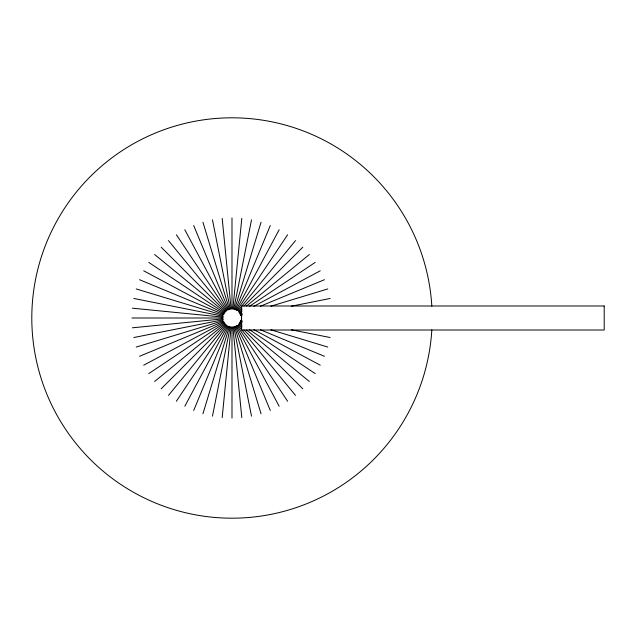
<?xml version="1.0" encoding="UTF-8"?>
<svg xmlns="http://www.w3.org/2000/svg" width="636" height="636" viewBox="0 0 636 636"><rect width="100%" height="100%" fill="white"/><g stroke="black" fill="none" stroke-linecap="round" stroke-linejoin="round"><path stroke-width="0.95" d="M222.179 417.613L231.114 326.872M232.863 309.12L241.799 218.387M212.464 416.167L230.248 326.745M233.73 309.255L251.514 219.833M202.932 413.782L229.397 326.538M234.581 309.462L261.046 222.218M193.686 410.474L228.578 326.236M235.4 309.756L270.292 225.526M184.806 406.277L227.783 325.863M236.195 310.137L279.172 229.723M176.379 401.229L226.48 326.236M236.942 310.583L287.599 234.771M168.492 395.377L226.329 324.893M238.277 310.336L295.486 240.623M161.21 388.779L225.685 324.304M238.993 310.996L241.799 308.19M243.898 306.083L302.768 247.221M154.612 381.497L225.096 323.66M238.882 312.34L241.95 309.827M246.545 306.051L309.358 254.503M148.76 373.61L224.572 322.953M239.406 313.047L241.879 311.394M249.288 306.441L315.21 262.39M143.712 365.183L224.118 322.206M239.852 313.794L241.6 312.864M253.836 306.321L320.266 270.817M139.515 356.303L223.745 321.411M240.225 314.589L242.062 313.826M260.37 306.242L324.463 279.697M136.207 347.057L222.505 320.878M240.519 315.408L242.419 314.836M270.872 306.202L327.771 288.943M133.814 337.525L223.236 319.741M291.28 306.21L330.156 298.475M132.375 327.81L223.109 318.875M131.891 318L223.069 318M132.375 308.19L223.109 317.125M133.814 298.475L223.236 316.259M291.28 329.79L330.156 337.525M136.207 288.943L222.505 315.122M240.519 320.592L242.419 321.164M270.872 329.798L327.771 347.057M139.515 279.697L223.745 314.589M240.225 321.411L242.062 322.174M260.37 329.758L324.463 356.303M143.712 270.817L224.118 313.794M239.852 322.206L241.6 323.136M253.836 329.679L320.266 365.183M148.76 262.39L224.572 313.047M239.406 322.953L241.879 324.606M249.288 329.559L315.21 373.61M154.612 254.503L225.096 312.34M238.882 323.66L241.95 326.173M246.545 329.949L309.358 381.497M161.21 247.221L225.685 311.696M238.993 325.004L241.799 327.81M243.898 329.909L302.768 388.779M168.492 240.623L226.329 311.107M238.277 325.664L295.486 395.377M176.379 234.771L226.48 309.756M236.942 325.417L287.599 401.229M184.806 229.723L227.783 310.137M236.195 325.863L279.172 406.277M193.686 225.526L228.578 309.756M235.4 326.236L270.292 410.474M202.932 222.218L229.397 309.462M234.581 326.538L261.046 413.782M212.464 219.833L230.248 309.255M233.73 326.745L251.514 416.167M222.179 218.387L231.114 309.12M232.863 326.872L241.799 417.613M231.989 217.91L231.989 309.08M231.989 326.92L231.989 418.091M431.828 329.79A200.189 200.189 0 0 1 128.512 489.37A200.189 200.189 0 0 1 128.512 146.63A200.189 200.189 0 0 1 431.828 306.21M604.2 305.988L241.6 305.988L241.6 330.012L604.2 330.012L604.2 305.988M226.329 325.767A9.612 9.612 0 0 0 241.545 319.018A9.612 9.612 0 0 0 228.093 309.215A9.612 9.612 0 0 0 226.329 325.767"/></g></svg>
